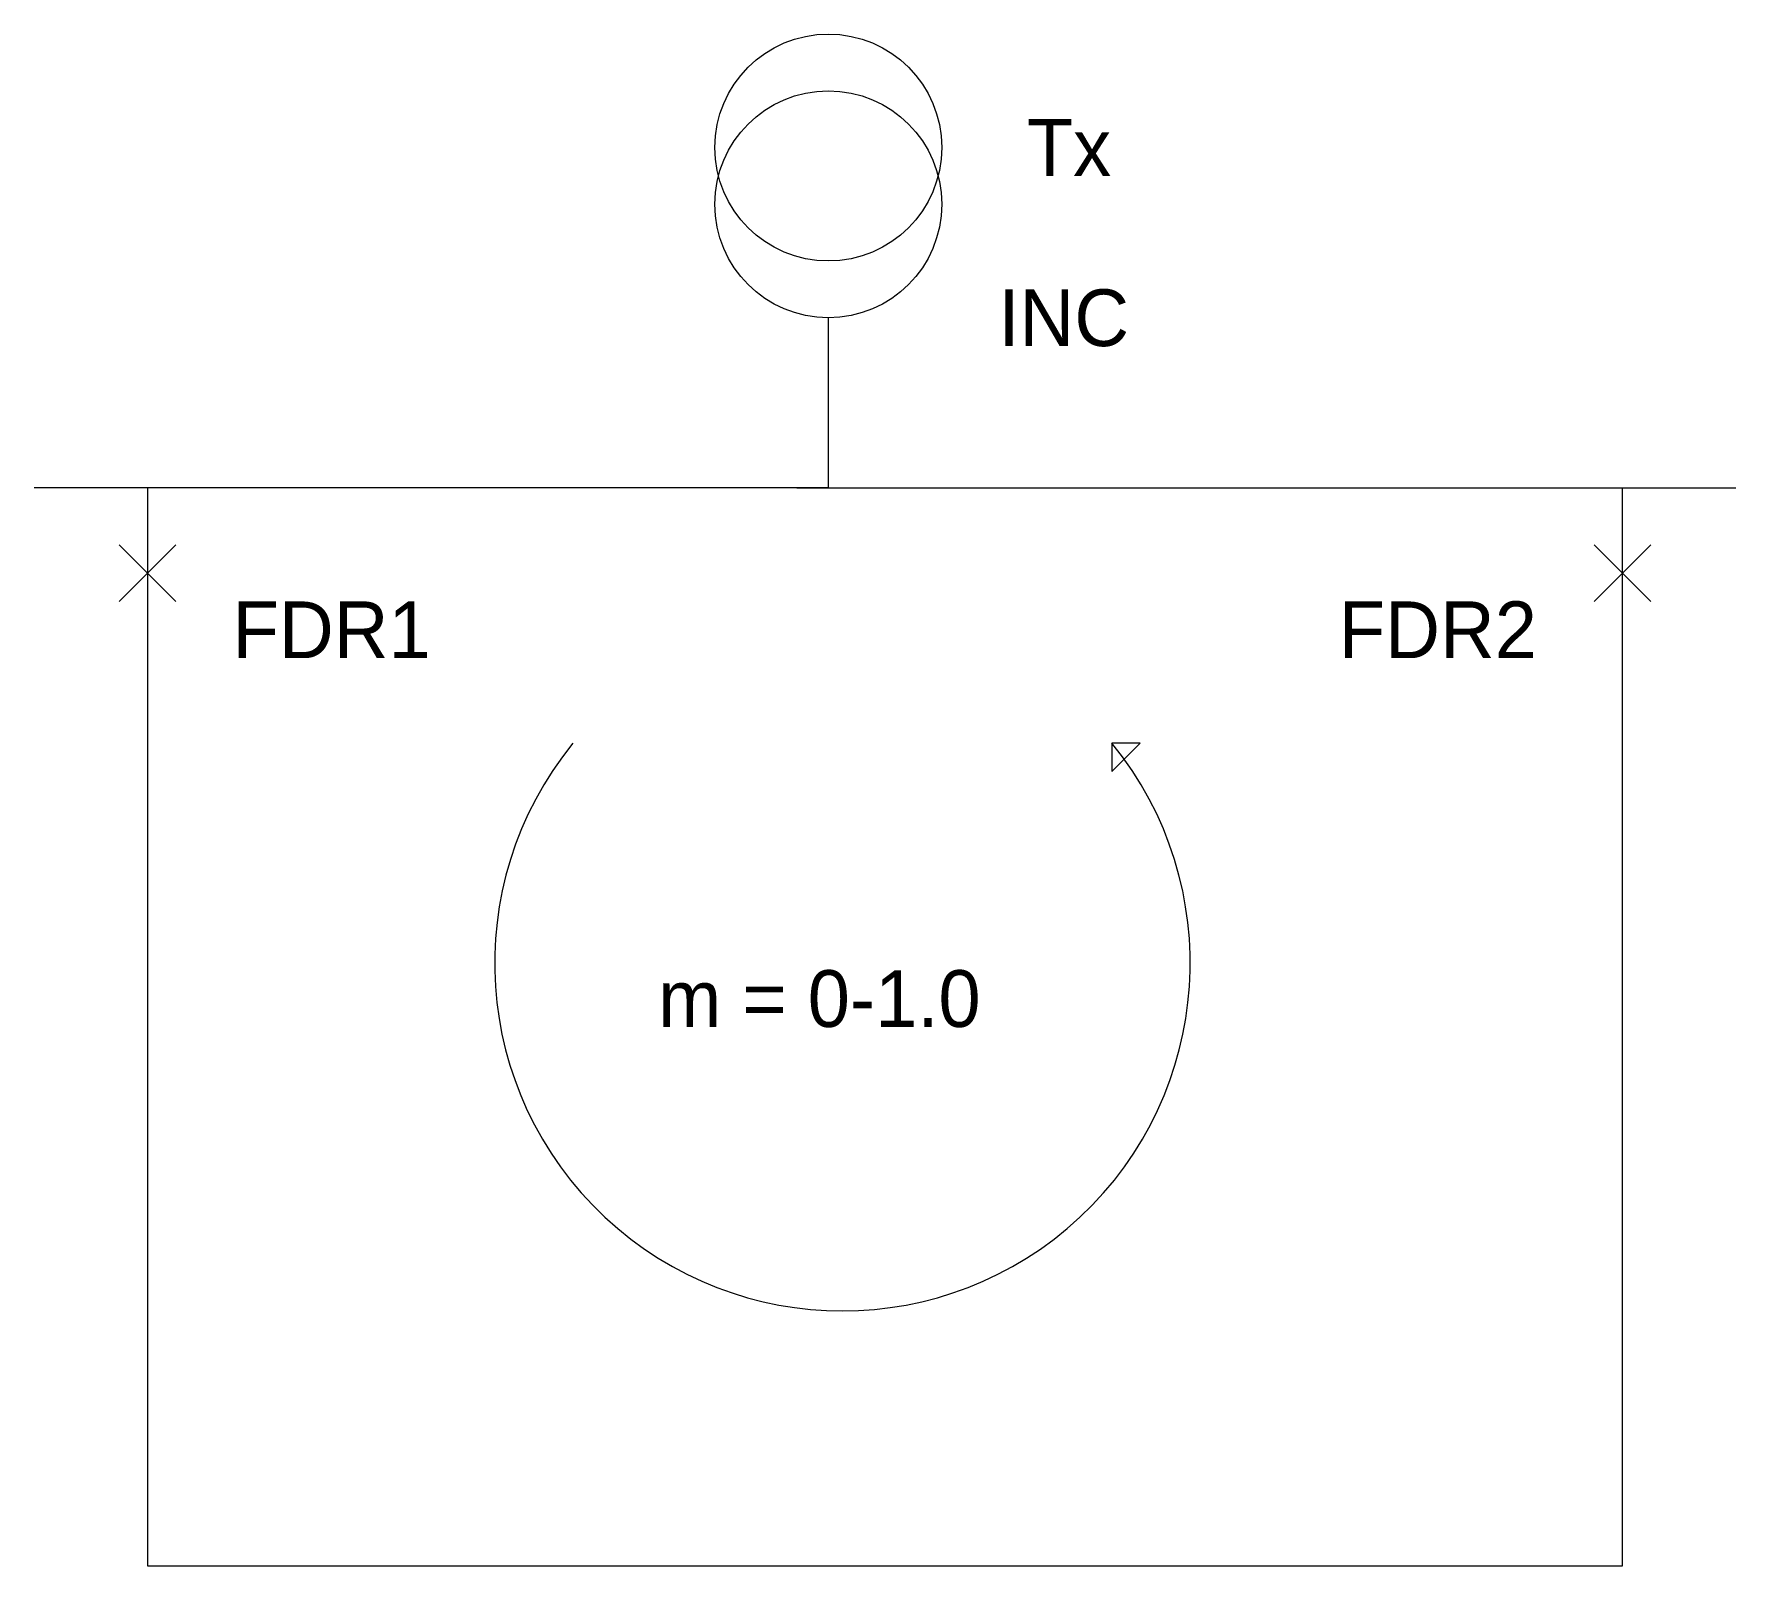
# Model space of a CAD drawing. Header units: millimetres. Extents: x -70 to 230, y 20 to 290.
import ezdxf

# ---------------------------------------------------------------- set-up
doc = ezdxf.new("R2010")
doc.units = ezdxf.units.MM

msp = doc.modelspace()

# ---------------------------------------------------------------- linework, layer by layer
for p, q in [((70, 240), (70, 210)), ((70, 210), (-70, 210)), ((-50, 210), (-50, 20)), ((64.45, 210), (230, 210)), ((210, 20), (210, 210)), ((-55, 200), (-45, 190)), ((-45, 200), (-55, 190)), ((215, 200), (205, 190)), ((205, 200), (215, 190)), ((120, 165), (120, 160)), ((120, 160), (125, 165)), ((125, 165), (120, 165)), ((-50, 20), (210, 20))]:
    msp.add_line(p, q)
for centre in [(70, 270), (70, 260)]:
    msp.add_circle(centre, 20)
msp.add_arc((72.5, 126.25), 61.3, 140.7928, 39.2072)

# ---------------------------------------------------------------- texts
at = {"char_height": 2.5, "attachment_point": 1}
for s, insert, width in [('{\\H4x;Tx}', (105, 275), 50), ('{\\H4x;INC}', (100, 245), 60), ('{\\H4x;FDR1}', (-35, 190), 40), ('{\\H4x;FDR2}', (160, 190), 35), ('{\\H4x;m = 0-1.0}', (40, 125), 87.1023)]:
    msp.add_mtext(s, dxfattribs=dict(at, insert=insert, width=width))

doc.saveas('drawing.dxf')
